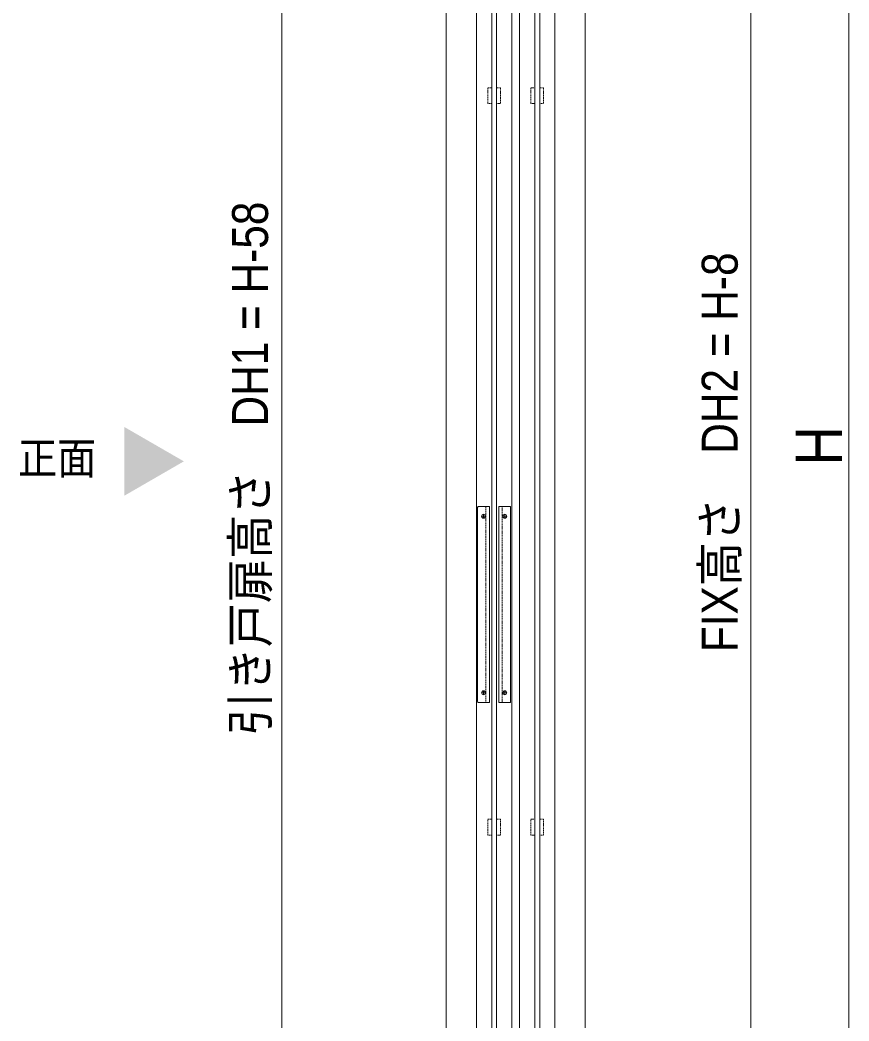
# Model space of a CAD drawing. Units: millimetres, scale not verified. Extents: x -6062 to 6062, y -3045 to 3045.
# Drawn here: x -1992 to -1146, y -1412 to -391 of the extents above; entities that cross this region are included whole.
import ezdxf
from ezdxf.enums import TextEntityAlignment as Align

# ---------------------------------------------------------------- set-up
doc = ezdxf.new("R2010")
doc.units = ezdxf.units.MM
doc.header["$LTSCALE"] = 20
doc.linetypes.add('CHAIN1', pattern=[8, 5, -1, 1, -1])
doc.linetypes.add('DASHED1', pattern=[1.8, 1.2, -0.6])
for name, color, linetype, lineweight in [('0-2_2寸法-1', 7, 'Continuous', 9), ('0-3_2寸法-3', 7, 'Continuous', 9), ('0-4_3一般', 7, 'Continuous', 9)]:
    doc.layers.add(name, color=color, linetype=linetype, lineweight=lineweight)
doc.styles.add('ＭＳ ゴシック', font='')
doc.styles.add('ＭＳ Ｐゴシック', font='')
doc.styles.get('ＭＳ ゴシック').set_extended_font_data('MS Gothic')
doc.styles.get('ＭＳ Ｐゴシック').set_extended_font_data('MS PGothic')

# ---------------------------------------------------------------- blocks, each defined once
blk = doc.blocks.new('グループ-38')
at = {"layer": '0-4_3一般'}
blk.add_lwpolyline([(5229.3, 6100), (5949.3, 6100), (5949.3, -39680), (5229.3, -39680)], close=True, dxfattribs=at)
blk = doc.blocks.new('グループ-44')
at = {"layer": '0-4_3一般'}
for p, q in [((6109.3, -40000), (6109.3, 6840)), ((6829.3, 6840), (6829.3, -40000))]:
    blk.add_line(p, q, dxfattribs=at)
blk = doc.blocks.new('グループ-48')
at = {"layer": '0-4_3一般'}
for p, q in [((6419.3, -39120), (6419.3, 5960)), ((6519.3, 5960), (6519.3, -39120))]:
    blk.add_line(p, q, dxfattribs=at)
blk = doc.blocks.new('グループ-50')
at = {"layer": '0-4_3一般', "linetype": 'DASHED1'}
for p, q in [((5422.3, -21740), (5422.3, -17740)), ((5756.3, -17740), (5756.3, -21740))]:
    blk.add_line(p, q, dxfattribs=at)
at = {"layer": '0-4_3一般'}
for p, q in [((5252.3, -17760), (5252.3, -21720)), ((5926.3, -21720), (5926.3, -17760))]:
    blk.add_line(p, q, dxfattribs=at)
at = {"layer": '0-4_3一般', "linetype": 'CHAIN1'}
for p, q in [((5328.3, -17940), (5416.3, -17940)), ((5372.3, -17984), (5372.3, -17896)), ((5762.3, -17940), (5850.3, -17940)), ((5806.3, -17896), (5806.3, -17984)), ((5328.3, -21540), (5416.3, -21540)), ((5372.3, -21584), (5372.3, -21496)), ((5762.3, -21540), (5850.3, -21540)), ((5806.3, -21496), (5806.3, -21584))]:
    blk.add_line(p, q, dxfattribs=at)
at = {"layer": '0-4_3一般'}
for points in [[(5272.3, -21740), (5492.3, -21740), (5492.3, -17740), (5272.3, -17740)], [(5906.3, -17740), (5686.3, -17740), (5686.3, -21740), (5906.3, -21740)]]:
    blk.add_lwpolyline(points, dxfattribs=at)
for centre in [(5372.3, -17940), (5806.3, -17940), (5372.3, -21540), (5806.3, -21540)]:
    blk.add_circle(centre, 40, dxfattribs=at)
for centre, start, end in [((5272.3, -17760), 135, 180), ((5272.3, -17760), 90, 135), ((5906.3, -17760), 45, 90), ((5906.3, -17760), 0, 45), ((5272.3, -21720), 180, 225), ((5272.3, -21720), 225, 270), ((5906.3, -21720), 270, 315), ((5906.3, -21720), 315, 0)]:
    blk.add_arc(centre, 20, start, end, dxfattribs=at)
blk = doc.blocks.new('グループ-58')
at = {"layer": '0-4_3一般'}
blk.add_lwpolyline([(5639.3, 5580), (5639.3, -39220), (5539.3, -39220), (5539.3, 5580)], close=True, dxfattribs=at)
blk = doc.blocks.new('グループ-61')
at = {"layer": '0-4_3一般', "linetype": 'DASHED1'}
for p, q in [((6339.3, -9520), (6339.3, -9200)), ((6339.3, -9200), (6419.3, -9200)), ((6419.3, -9200), (6419.3, -9520)), ((6519.3, -9520), (6519.3, -9200)), ((6519.3, -9200), (6599.3, -9200)), ((6599.3, -9200), (6599.3, -9520)), ((6419.3, -9520), (6339.3, -9520)), ((6599.3, -9520), (6519.3, -9520)), ((5459.3, -24440), (5459.3, -24120)), ((5459.3, -24120), (5539.3, -24120)), ((5539.3, -24120), (5539.3, -24440)), ((5639.3, -24440), (5639.3, -24120)), ((5639.3, -24120), (5719.3, -24120)), ((5719.3, -24120), (5719.3, -24440)), ((5539.3, -24440), (5459.3, -24440)), ((5719.3, -24440), (5639.3, -24440))]:
    blk.add_line(p, q, dxfattribs=at)
for points in [[(5459.3, -9200), (5539.3, -9200), (5539.3, -9520), (5459.3, -9520)], [(5639.3, -9200), (5719.3, -9200), (5719.3, -9520), (5639.3, -9520)], [(6339.3, -24120), (6419.3, -24120), (6419.3, -24440), (6339.3, -24440)], [(6519.3, -24120), (6599.3, -24120), (6599.3, -24440), (6519.3, -24440)]]:
    blk.add_lwpolyline(points, close=True, dxfattribs=at)
blk = doc.blocks.new('グループ-62')
at = {"layer": '0-4_3一般'}
for name in ['グループ-44', 'グループ-38', 'グループ-48', 'グループ-58', 'グループ-61', 'グループ-50']:
    blk.add_blockref(name, (0, 0), dxfattribs=at)
blk = doc.blocks.new('グループ-94')
at = {"layer": '0-4_3一般'}
for p, q in [((4609.3, 7000), (4609.3, -40000)), ((7449.3, 7000), (7449.3, -40000))]:
    blk.add_line(p, q, dxfattribs=at)

msp = doc.modelspace()

# ---------------------------------------------------------------- linework, layer by layer
at = {"layer": '0-2_2寸法-1'}
for p, q in [((-1146.04, -1987.29), (-1146.04, 337.29)), ((-1246.04, -1987.29), (-1246.04, 329.29)), ((-1724.54, 292.29), (-1724.54, -1974.29))]:
    msp.add_line(p, q, dxfattribs=at)
at = {"layer": '0-3_2寸法-3'}
msp.add_solid([(-1885.28, -805.93), (-1824.54, -841), (-1885.28, -876.07)], dxfattribs=at)

# ---------------------------------------------------------------- block references
at = {"layer": '0-4_3一般', "xscale": 0.05, "yscale": 0.05}
for name in ['グループ-62', 'グループ-94']:
    msp.add_blockref(name, (-1787.5, 0), dxfattribs=at)

# ---------------------------------------------------------------- texts
at = {"layer": '0-2_2寸法-1', "style": 'ＭＳ Ｐゴシック', "width": 0.9}
for s, height, p in [('引き戸扉高さ\u3000DH1 = H-58', 36.69, (-1727.65, -1120.73)), ('FIX高さ\u3000DH2 = H-8', 36.69, (-1248.58, -1035.54)), ('H', 47.17, (-1138.96, -845.25))]:
    msp.add_text(s, height=height, rotation=90, dxfattribs=at).set_placement(p, align=Align.BOTTOM_LEFT)
at = {"layer": '0-3_2寸法-3', "style": 'ＭＳ ゴシック', "width": 0.9}
msp.add_text('正面', height=32.55, dxfattribs=at).set_placement((-1993.76, -863.78), align=Align.BOTTOM_LEFT)

doc.saveas('drawing.dxf')
